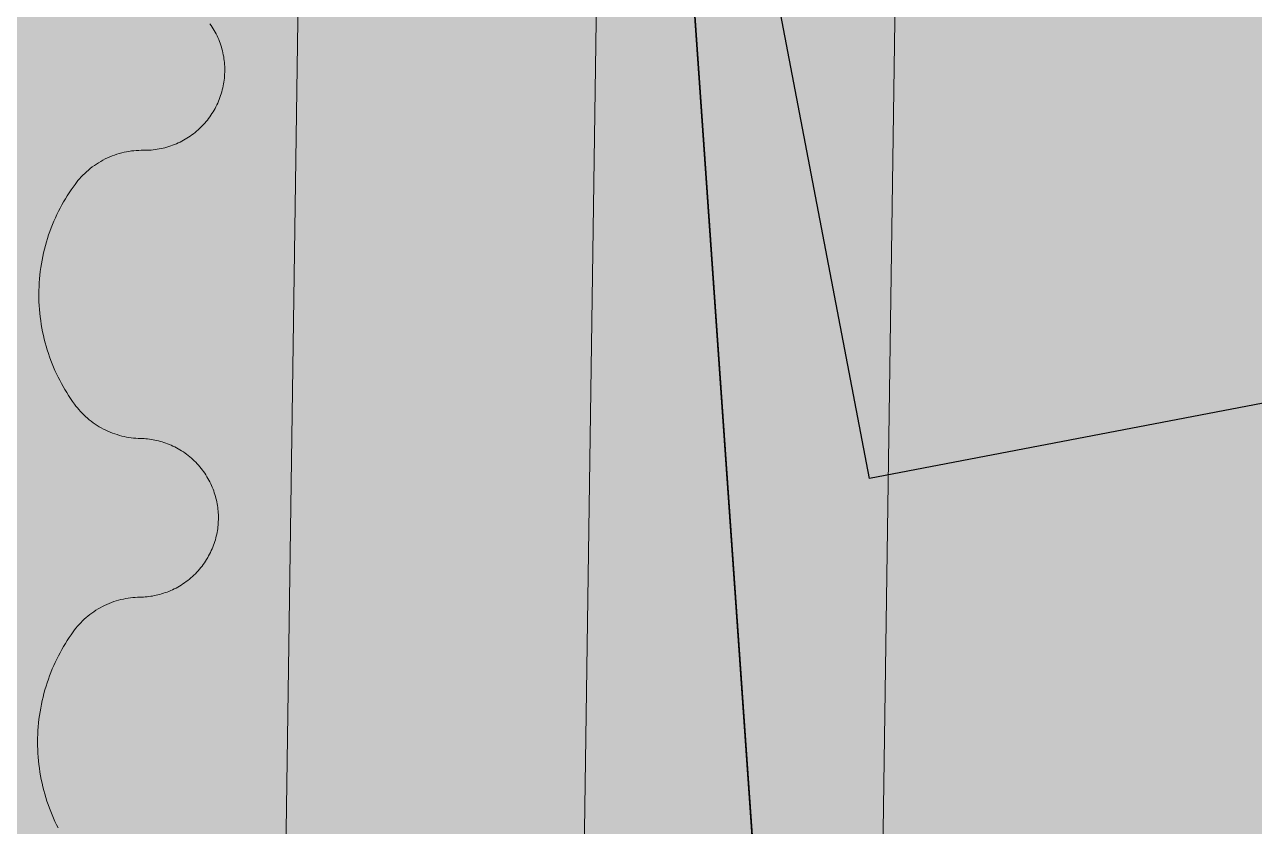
# Model space of a CAD drawing. Header units: millimetres. Extents: x 833941507 to 1669051331, y 817666127 to 1636299673.
# Drawn here: x 834547841.7 to 834548047.6, y 817982766.6 to 817982900.8 of the extents above; entities that cross this region are included whole.
import ezdxf

# ---------------------------------------------------------------- set-up
doc = ezdxf.new("R2010")
doc.units = ezdxf.units.MM
doc.header["$LTSCALE"] = 3
for name, color, linetype, lineweight in [('Hatch (LTC&CB)', 252, 'Continuous', 35), ('UAJ-22INWA', 6, 'Continuous', 35), ('UAJ-23FLOR-h', 251, 'Continuous', 9), ('UAJ-42INFI', 1, 'Continuous', 18), ('UAJ-42INFI-h', 251, 'Continuous', 9)]:
    doc.layers.add(name, color=color, linetype=linetype, lineweight=lineweight)
doc.layers.add('UAJ-00XREF', color=7, linetype='Continuous')
doc.layers.add('UAJ-22INWA-$', color=32, linetype='Continuous', plot=False)

# ---------------------------------------------------------------- blocks, each defined once
blk = doc.blocks.new('GBP-LTC-LB01')
at = {"layer": 'UAJ-23FLOR-h'}
h = blk.add_hatch(dxfattribs=at)
h.set_pattern_fill('EARTH,_O', color=256, scale=180, angle=45)
h.set_pattern_definition([(48.9989, (834576001.8, 818046085.3), (-112.727, 1612.5107), [1143, -1143]), (48.9989, (834575678.3, 818046366.6), (-112.727, 1612.5107), [1143, -1143]), (48.9989, (834575354.8, 818046647.8), (-112.727, 1612.5107), [1143, -1143]), (138.9989, (834575340.7, 818046849.3), (-1612.5107, -112.727), [1143, -1143]), (138.9989, (834575621.9, 818047172.8), (-1612.5107, -112.727), [1143, -1143]), (138.9989, (834575903.1, 818047496.3), (-1612.5107, -112.727), [1143, -1143])])
h.paths.add_polyline_path([(834572173.05, 818200349.17), (834310583.74, 818182062.08), (834331502.24, 817882831.69), (834364939.69, 817885169.23), (834473095.7, 818011283.6), (834480533.7, 818020120.4), (834485095.05, 818025709.55), (834491375.7, 818033619), (834497063.4, 818041013), (834493145.8, 818043678.7), (834512788.5, 818074029.25), (834518712.45, 818083675.25), (834526231.3, 818096325.1), (834534646.05, 818111073.05), (834545956, 818131981.3), (834557204.6, 818154198.8), (834564040, 818168496.8), (834570941.16, 818183576.43), (834578367.8, 818200696.3)])
h.paths.add_polyline_path([(834382131.31, 817956469.98), (834418268.73, 817958996.07), (834422062.41, 817963855.9), (834428403.04, 817964299.38), (834467239.2, 818010695.58), (834466445.21, 818021738.79), (834476097.72, 818035709.03), (834485267.1, 818048983.2), (834487014.89, 818051460.43), (834497268.33, 818067303.42), (834492893.38, 818129890.09), (834448056.59, 818126755.66), (834416896.58, 818105052.11), (834382061.37, 818080788.99), (834386167.45, 818022059.16), (834377588.38, 818021459.47)], flags=16)
edge = h.paths.add_edge_path(flags=16)
edge.add_line((834540292.29, 818142076.07), (834533466.32, 818141614.13))
edge.add_line((834533466.32, 818141614.13), (834523258.01, 818143862.71))
edge.add_line((834523258.01, 818143862.71), (834525896.87, 818155838.93))
edge.add_arc((834558382.43, 818267025.45), 115835.02, 237.2183981, 253.7131266, ccw=False)
edge.add_line((834495664.92, 818169638.25), (834498267.59, 818132356.98))
edge.add_line((834498267.59, 818132356.98), (834496346.42, 818130135.01))
edge.add_line((834496346.42, 818130135.01), (834492879.88, 818129892.67))
edge.add_line((834492879.88, 818129892.67), (834494229.58, 818110587.62))
edge.add_line((834494229.58, 818110587.62), (834496326.13, 818110708.38))
edge.add_line((834496326.13, 818110708.38), (834498420.21, 818080753.55))
edge.add_line((834498420.21, 818080753.55), (834498046.12, 818080727.4))
edge.add_line((834498046.12, 818080727.4), (834498254.52, 818077746.38))
edge.add_line((834498254.52, 818077746.38), (834503061.09, 818078082.4))
edge.add_line((834503061.09, 818078082.4), (834504979.52, 818081212.1))
edge.add_line((834504979.52, 818081212.1), (834509429.02, 818088470.93))
edge.add_line((834509429.02, 818088470.93), (834515217.16, 818097913.59))
edge.add_line((834515217.16, 818097913.59), (834526067.43, 818116415.54))
edge.add_line((834526067.43, 818116415.54), (834532489.2, 818127888.68))
edge.add_line((834532489.2, 818127888.68), (834534830.9, 818132146.3))
edge.add_line((834534830.9, 818132146.3), (834540292.29, 818142076.07))
h = blk.add_hatch(dxfattribs=at)
h.set_pattern_fill('EARTH,_O', color=256, scale=180, angle=45)
h.set_pattern_definition([(45.0000001, (-1082349.7, 54794.9), (-3e-06, 1616.4461018), [1143, -1143]), (45.0000001, (-1082652.8, 55098), (-3e-06, 1616.4461018), [1143, -1143]), (45.0000001, (-1082955.9, 55401.1), (-3e-06, 1616.4461018), [1143, -1143]), (135.0000001, (-1082955.9, 55603.1), (-1616.4461018, -3e-06), [1143, -1143]), (135.0000001, (-1082652.8, 55906.2), (-1616.4461018, -3e-06), [1143, -1143]), (135.0000001, (-1082349.7, 56209.3), (-1616.4461018, -3e-06), [1143, -1143])])
h.paths.add_polyline_path([(834669469.25, 818015499.17), (834651080.82, 818014213.79), (834651091.33, 818014066.03), (834669479.76, 818015351.52)], flags=16)
edge = h.paths.add_edge_path()
edge.add_arc((834611763.61, 818123015.07), 22001.28, 94.000719, 118.688683)
edge.add_line((834601201.89, 818142315.5), (834593918.34, 818141228.38))
edge.add_arc((834611768.4, 818123014.03), 25502.69, 93.997159, 134.421275, ccw=False)
edge.add_line((834609990.68, 818148454.69), (834618164.36, 818149025.84))
edge.add_line((834618164.36, 818149025.84), (834618408.29, 818145534.91))
edge.add_line((834618408.29, 818145534.91), (834616365.41, 818145392.16))
edge.add_line((834616365.41, 818145392.16), (834616609.39, 818141900.69))
edge.add_line((834616609.39, 818141900.69), (834611621.55, 818141552.15))
edge.add_line((834611621.55, 818141552.15), (834611377.61, 818145043.07))
edge.add_line((834611377.61, 818145043.07), (834610228.61, 818144962.74))
h.paths.add_polyline_path([(834673232.94, 818197365.88), (834607546.49, 818192773.89), (834599172.5, 818174435.3), (834588349.1, 818152374.5), (834578621.55, 818133890.65), (834568418.3, 818115665.3), (834556456.7, 818095618.3), (834546606.4, 818080041.6), (834532219.3, 818058623.75), (834523692.15, 818046595.75), (834515683.5, 818035708.5), (834508244.2, 818025929.9), (834500656.3, 818016266.1), (834489786.8, 818002934.1), (834483448.3, 817995421.3), (834478637.6, 817989841.7), (834458453.75, 817967379.3), (834441506.5, 817949096.36), (834383075.75, 817886437.08), (834482026.69, 817893354.51), (834551919.04, 817920008.6), (834634905.13, 817930637.13), (834634023, 817939309.35), (834633770.07, 817941795.89), (834633577.69, 817943687.02), (834508697.04, 817930983.61), (834507053.46, 817930191.44), (834506409.46, 817939426.96), (834507656.94, 817945566.73), (834503417.08, 818006767.03), (834503064.37, 818011762.67), (834514052.91, 818025791.94), (834520784.65, 818034889.35), (834526318.86, 818042436.94), (834532381.69, 818050705.63), (834536345.72, 818056472.68), (834542258.41, 818065225.62), (834550405.86, 818077286.91), (834561579, 818095001.96), (834574522.66, 818117080.03), (834587768.88, 818140310.21), (834609774.13, 818143594.98), (834610001.97, 818140335.89), (834634252.54, 818142031.47), (834636806.9, 818105492.47), (834642791.48, 818105913.75), (834646278.56, 818056032.58), (834640293.17, 818055614.16), (834643382.34, 818011424.91), (834641138.41, 818011267.96), (834645775.78, 817944927.87), (834639048.36, 817944243.52), (834640362.12, 817931328.11), (834651070.39, 817932706.91), (834650587.67, 817936476.13), (834685105.74, 817940896.86), (834685588.46, 817937127.64), (834691373.79, 817937868.57)])
blk = doc.blocks.new('*U1041')
at = {"layer": 'UAJ-22INWA'}
blk.add_line((200, 393.05), (200, -251.21), dxfattribs=at)
at = {"layer": 'UAJ-22INWA-$'}
blk.add_lwpolyline([(0, -251.21), (0, 393.05), (200, 393.05), (200, -251.21)], close=True, dxfattribs=at)
blk = doc.blocks.new('*U1043')
at = {"layer": 'UAJ-22INWA-$'}
blk.add_lwpolyline([(0, -399.69), (0, 393.05), (200, 393.05), (200, -399.69)], close=True, dxfattribs=at)
blk = doc.blocks.new('GBP-STR-B01-L2')
at = {"layer": 'UAJ-22INWA'}
for name, p, rotation in [('*U1043', (834548369.2, 817982898.66), 100.8332459920128), ('*U1041', (834548162.6, 817982784.57), 183.9989084570433)]:
    blk.add_blockref(name, p, dxfattribs=dict(at, rotation=rotation))
blk = doc.blocks.new('inf_010')
at = {"layer": 'UAJ-42INFI'}
for p, q in [((889560123.09, 757792164.99, 0), (889560123.26, 757792164.7, 0)), ((889560123.26, 757792164.7, 0), (889560123.42, 757792164.41, 0)), ((889560123.42, 757792164.41, 0), (889560123.58, 757792164.12, 0)), ((889560123.58, 757792164.12, 0), (889560123.73, 757792163.82, 0)), ((889560123.73, 757792163.82, 0), (889560123.87, 757792163.51, 0)), ((889560123.87, 757792163.51, 0), (889560124, 757792163.21, 0)), ((889560124, 757792163.21, 0), (889560124.13, 757792162.9, 0)), ((889560124.13, 757792162.9, 0), (889560124.25, 757792162.58, 0)), ((889560124.25, 757792162.58, 0), (889560124.36, 757792162.26, 0)), ((889560124.36, 757792162.26, 0), (889560124.46, 757792161.94, 0)), ((889560124.46, 757792161.94, 0), (889560124.55, 757792161.62, 0)), ((889560124.55, 757792161.62, 0), (889560124.64, 757792161.3, 0)), ((889560124.64, 757792161.3, 0), (889560124.72, 757792160.97, 0)), ((889560124.72, 757792160.97, 0), (889560124.79, 757792160.64, 0)), ((889560124.79, 757792160.64, 0), (889560124.85, 757792160.31, 0)), ((889560124.85, 757792160.31, 0), (889560124.9, 757792159.99, 0)), ((889560124.9, 757792159.99, 0), (889560124.95, 757792159.66, 0)), ((889560124.95, 757792159.66, 0), (889560124.99, 757792159.32, 0)), ((889560124.99, 757792159.32, 0), (889560125.01, 757792158.99, 0)), ((889560125.01, 757792158.99, 0), (889560125.04, 757792158.66, 0)), ((889560125.04, 757792157.36, 0), (889560125.02, 757792157.03, 0)), ((889560125.04, 757792158.66, 0), (889560125.05, 757792158.34, 0)), ((889560125.05, 757792157.68, 0), (889560125.04, 757792157.36, 0)), ((889560125.05, 757792158.34, 0), (889560125.05, 757792158.01, 0)), ((889560125.05, 757792158.01, 0), (889560125.05, 757792157.68, 0)), ((889560124.73, 757792155.09, 0), (889560124.66, 757792154.77, 0)), ((889560124.8, 757792155.42, 0), (889560124.73, 757792155.09, 0)), ((889560124.86, 757792155.74, 0), (889560124.8, 757792155.42, 0)), ((889560124.91, 757792156.06, 0), (889560124.86, 757792155.74, 0)), ((889560124.95, 757792156.39, 0), (889560124.91, 757792156.06, 0)), ((889560124.99, 757792156.71, 0), (889560124.95, 757792156.39, 0)), ((889560125.02, 757792157.03, 0), (889560124.99, 757792156.71, 0)), ((889560124.15, 757792153.18, 0), (889560124.03, 757792152.87, 0)), ((889560124.27, 757792153.49, 0), (889560124.15, 757792153.18, 0)), ((889560124.38, 757792153.81, 0), (889560124.27, 757792153.49, 0)), ((889560124.48, 757792154.13, 0), (889560124.38, 757792153.81, 0)), ((889560124.57, 757792154.45, 0), (889560124.48, 757792154.13, 0)), ((889560124.66, 757792154.77, 0), (889560124.57, 757792154.45, 0)), ((889560123.12, 757792151.07, 0), (889560122.94, 757792150.79, 0)), ((889560123.29, 757792151.36, 0), (889560123.12, 757792151.07, 0)), ((889560123.45, 757792151.65, 0), (889560123.29, 757792151.36, 0)), ((889560123.61, 757792151.95, 0), (889560123.45, 757792151.65, 0)), ((889560123.76, 757792152.25, 0), (889560123.61, 757792151.95, 0)), ((889560123.9, 757792152.56, 0), (889560123.76, 757792152.25, 0)), ((889560124.03, 757792152.87, 0), (889560123.9, 757792152.56, 0)), ((889560121.53, 757792148.94, 0), (889560121.3, 757792148.7, 0)), ((889560121.75, 757792149.19, 0), (889560121.53, 757792148.94, 0)), ((889560121.96, 757792149.44, 0), (889560121.75, 757792149.19, 0)), ((889560122.17, 757792149.7, 0), (889560121.96, 757792149.44, 0)), ((889560122.37, 757792149.96, 0), (889560122.17, 757792149.7, 0)), ((889560122.57, 757792150.23, 0), (889560122.37, 757792149.96, 0)), ((889560122.76, 757792150.51, 0), (889560122.57, 757792150.23, 0)), ((889560122.94, 757792150.79, 0), (889560122.76, 757792150.51, 0)), ((889560119.05, 757792146.82, 0), (889560118.77, 757792146.64, 0)), ((889560119.32, 757792147.01, 0), (889560119.05, 757792146.82, 0)), ((889560119.59, 757792147.2, 0), (889560119.32, 757792147.01, 0)), ((889560119.85, 757792147.4, 0), (889560119.59, 757792147.2, 0)), ((889560120.1, 757792147.6, 0), (889560119.85, 757792147.4, 0)), ((889560120.35, 757792147.81, 0), (889560120.1, 757792147.6, 0)), ((889560120.6, 757792148.02, 0), (889560120.35, 757792147.81, 0)), ((889560120.84, 757792148.24, 0), (889560120.6, 757792148.02, 0)), ((889560121.07, 757792148.47, 0), (889560120.84, 757792148.24, 0)), ((889560121.3, 757792148.7, 0), (889560121.07, 757792148.47, 0)), ((889560113.79, 757792144.76, 0), (889560113.46, 757792144.71, 0)), ((889560114.12, 757792144.82, 0), (889560113.79, 757792144.76, 0)), ((889560114.45, 757792144.89, 0), (889560114.12, 757792144.82, 0)), ((889560114.78, 757792144.96, 0), (889560114.45, 757792144.89, 0)), ((889560115.1, 757792145.04, 0), (889560114.78, 757792144.96, 0)), ((889560115.43, 757792145.13, 0), (889560115.1, 757792145.04, 0)), ((889560115.75, 757792145.23, 0), (889560115.43, 757792145.13, 0)), ((889560116.07, 757792145.34, 0), (889560115.75, 757792145.23, 0)), ((889560116.38, 757792145.46, 0), (889560116.07, 757792145.34, 0)), ((889560116.7, 757792145.58, 0), (889560116.38, 757792145.46, 0)), ((889560117.01, 757792145.71, 0), (889560116.7, 757792145.58, 0)), ((889560117.31, 757792145.85, 0), (889560117.01, 757792145.71, 0)), ((889560117.61, 757792145.99, 0), (889560117.31, 757792145.85, 0)), ((889560117.91, 757792146.14, 0), (889560117.61, 757792145.99, 0)), ((889560118.2, 757792146.3, 0), (889560117.91, 757792146.14, 0)), ((889560118.49, 757792146.47, 0), (889560118.2, 757792146.3, 0)), ((889560118.77, 757792146.64, 0), (889560118.49, 757792146.47, 0)), ((889560102.12, 757792142.68, 0), (889560101.76, 757792142.45, 0)), ((889560102.48, 757792142.89, 0), (889560102.12, 757792142.68, 0)), ((889560102.85, 757792143.09, 0), (889560102.48, 757792142.89, 0)), ((889560103.23, 757792143.28, 0), (889560102.85, 757792143.09, 0)), ((889560103.61, 757792143.46, 0), (889560103.23, 757792143.28, 0)), ((889560104, 757792143.63, 0), (889560103.61, 757792143.46, 0)), ((889560104.4, 757792143.78, 0), (889560104, 757792143.63, 0)), ((889560104.79, 757792143.93, 0), (889560104.4, 757792143.78, 0)), ((889560105.2, 757792144.06, 0), (889560104.79, 757792143.93, 0)), ((889560105.6, 757792144.18, 0), (889560105.2, 757792144.06, 0)), ((889560106.01, 757792144.28, 0), (889560105.6, 757792144.18, 0)), ((889560106.42, 757792144.38, 0), (889560106.01, 757792144.28, 0)), ((889560106.83, 757792144.46, 0), (889560106.42, 757792144.38, 0)), ((889560107.24, 757792144.53, 0), (889560106.83, 757792144.46, 0)), ((889560107.66, 757792144.58, 0), (889560107.24, 757792144.53, 0)), ((889560108.07, 757792144.63, 0), (889560107.66, 757792144.58, 0)), ((889560108.48, 757792144.66, 0), (889560108.07, 757792144.63, 0)), ((889560108.89, 757792144.68, 0), (889560108.48, 757792144.66, 0)), ((889560109.3, 757792144.68, 0), (889560108.89, 757792144.68, 0)), ((889560109.71, 757792144.68, 0), (889560109.3, 757792144.68, 0)), ((889560110.11, 757792144.66, 0), (889560109.71, 757792144.68, 0)), ((889560110.51, 757792144.63, 0), (889560110.11, 757792144.66, 0)), ((889560110.83, 757792144.61, 0), (889560110.51, 757792144.63, 0)), ((889560111.16, 757792144.6, 0), (889560110.83, 757792144.61, 0)), ((889560111.49, 757792144.59, 0), (889560111.16, 757792144.6, 0)), ((889560111.81, 757792144.59, 0), (889560111.49, 757792144.59, 0)), ((889560112.14, 757792144.6, 0), (889560111.81, 757792144.59, 0)), ((889560112.47, 757792144.61, 0), (889560112.14, 757792144.6, 0)), ((889560112.8, 757792144.64, 0), (889560112.47, 757792144.61, 0)), ((889560113.13, 757792144.67, 0), (889560112.8, 757792144.64, 0)), ((889560113.46, 757792144.71, 0), (889560113.13, 757792144.67, 0)), ((889560099.5, 757792140.64, 0), (889560099.21, 757792140.35, 0)), ((889560099.79, 757792140.93, 0), (889560099.5, 757792140.64, 0)), ((889560100.1, 757792141.2, 0), (889560099.79, 757792140.93, 0)), ((889560100.41, 757792141.47, 0), (889560100.1, 757792141.2, 0)), ((889560100.74, 757792141.73, 0), (889560100.41, 757792141.47, 0)), ((889560101.07, 757792141.98, 0), (889560100.74, 757792141.73, 0)), ((889560101.41, 757792142.22, 0), (889560101.07, 757792141.98, 0)), ((889560101.76, 757792142.45, 0), (889560101.41, 757792142.22, 0)), ((889560097.94, 757792138.86, 0), (889560097.58, 757792138.4, 0)), ((889560098.3, 757792139.31, 0), (889560097.94, 757792138.86, 0)), ((889560098.67, 757792139.75, 0), (889560098.3, 757792139.31, 0)), ((889560098.94, 757792140.06, 0), (889560098.67, 757792139.75, 0)), ((889560099.21, 757792140.35, 0), (889560098.94, 757792140.06, 0)), ((889560096.55, 757792136.96, 0), (889560096.23, 757792136.46, 0)), ((889560096.89, 757792137.45, 0), (889560096.55, 757792136.96, 0)), ((889560097.23, 757792137.93, 0), (889560096.89, 757792137.45, 0)), ((889560097.58, 757792138.4, 0), (889560097.23, 757792137.93, 0)), ((889560095.29, 757792134.92, 0), (889560095, 757792134.38, 0)), ((889560095.6, 757792135.44, 0), (889560095.29, 757792134.92, 0)), ((889560095.91, 757792135.95, 0), (889560095.6, 757792135.44, 0)), ((889560096.23, 757792136.46, 0), (889560095.91, 757792135.95, 0)), ((889560094.17, 757792132.74, 0), (889560093.92, 757792132.18, 0)), ((889560094.44, 757792133.3, 0), (889560094.17, 757792132.74, 0)), ((889560094.71, 757792133.85, 0), (889560094.44, 757792133.3, 0)), ((889560095, 757792134.38, 0), (889560094.71, 757792133.85, 0)), ((889560093.22, 757792130.46, 0), (889560093, 757792129.87, 0)), ((889560093.44, 757792131.04, 0), (889560093.22, 757792130.46, 0)), ((889560093.67, 757792131.61, 0), (889560093.44, 757792131.04, 0)), ((889560093.92, 757792132.18, 0), (889560093.67, 757792131.61, 0)), ((889560092.61, 757792128.68, 0), (889560092.44, 757792128.07, 0)), ((889560092.8, 757792129.28, 0), (889560092.61, 757792128.68, 0)), ((889560093, 757792129.87, 0), (889560092.8, 757792129.28, 0)), ((889560091.98, 757792126.24, 0), (889560091.85, 757792125.62, 0)), ((889560092.12, 757792126.85, 0), (889560091.98, 757792126.24, 0)), ((889560092.27, 757792127.47, 0), (889560092.12, 757792126.85, 0)), ((889560092.44, 757792128.07, 0), (889560092.27, 757792127.47, 0)), ((889560091.63, 757792124.37, 0), (889560091.54, 757792123.74, 0)), ((889560091.73, 757792124.99, 0), (889560091.63, 757792124.37, 0)), ((889560091.85, 757792125.62, 0), (889560091.73, 757792124.99, 0)), ((889560091.39, 757792122.47, 0), (889560091.34, 757792121.84, 0)), ((889560091.46, 757792123.11, 0), (889560091.39, 757792122.47, 0)), ((889560091.54, 757792123.74, 0), (889560091.46, 757792123.11, 0)), ((889560091.27, 757792120.57, 0), (889560091.26, 757792119.93, 0)), ((889560091.3, 757792121.2, 0), (889560091.27, 757792120.57, 0)), ((889560091.34, 757792121.84, 0), (889560091.3, 757792121.2, 0)), ((889560091.26, 757792119.93, 0), (889560091.26, 757792119.29, 0)), ((889560091.26, 757792119.29, 0), (889560091.27, 757792118.66, 0)), ((889560091.27, 757792118.66, 0), (889560091.3, 757792118.03, 0)), ((889560091.3, 757792118.03, 0), (889560091.34, 757792117.39, 0)), ((889560091.34, 757792117.39, 0), (889560091.39, 757792116.76, 0)), ((889560091.39, 757792116.76, 0), (889560091.45, 757792116.13, 0)), ((889560091.45, 757792116.13, 0), (889560091.53, 757792115.51, 0)), ((889560091.53, 757792115.51, 0), (889560091.62, 757792114.88, 0)), ((889560091.62, 757792114.88, 0), (889560091.72, 757792114.27, 0)), ((889560091.72, 757792114.27, 0), (889560091.83, 757792113.65, 0)), ((889560091.83, 757792113.65, 0), (889560091.96, 757792113.04, 0)), ((889560091.96, 757792113.04, 0), (889560092.09, 757792112.43, 0)), ((889560092.09, 757792112.43, 0), (889560092.24, 757792111.83, 0)), ((889560092.24, 757792111.83, 0), (889560092.4, 757792111.23, 0)), ((889560092.4, 757792111.23, 0), (889560092.57, 757792110.64, 0)), ((889560092.57, 757792110.64, 0), (889560092.76, 757792110.05, 0)), ((889560092.76, 757792110.05, 0), (889560092.95, 757792109.47, 0)), ((889560092.95, 757792109.47, 0), (889560093.15, 757792108.89, 0)), ((889560093.15, 757792108.89, 0), (889560093.37, 757792108.33, 0)), ((889560093.37, 757792108.33, 0), (889560093.59, 757792107.76, 0)), ((889560093.59, 757792107.76, 0), (889560093.83, 757792107.21, 0)), ((889560093.83, 757792107.21, 0), (889560094.07, 757792106.66, 0)), ((889560094.07, 757792106.66, 0), (889560094.32, 757792106.12, 0)), ((889560094.32, 757792106.12, 0), (889560094.58, 757792105.59, 0)), ((889560094.58, 757792105.59, 0), (889560094.85, 757792105.07, 0)), ((889560094.85, 757792105.07, 0), (889560095.13, 757792104.55, 0)), ((889560095.13, 757792104.55, 0), (889560095.42, 757792104.04, 0)), ((889560095.42, 757792104.04, 0), (889560095.71, 757792103.54, 0)), ((889560095.71, 757792103.54, 0), (889560096.02, 757792103.05, 0)), ((889560096.02, 757792103.05, 0), (889560096.23, 757792102.72, 0)), ((889560096.23, 757792102.72, 0), (889560096.45, 757792102.4, 0)), ((889560096.45, 757792102.4, 0), (889560096.68, 757792102.08, 0)), ((889560096.68, 757792102.08, 0), (889560096.93, 757792101.77, 0)), ((889560096.93, 757792101.77, 0), (889560097.18, 757792101.46, 0)), ((889560097.18, 757792101.46, 0), (889560097.44, 757792101.15, 0)), ((889560097.44, 757792101.15, 0), (889560097.72, 757792100.86, 0)), ((889560097.72, 757792100.86, 0), (889560098, 757792100.57, 0)), ((889560098, 757792100.57, 0), (889560098.29, 757792100.28, 0)), ((889560098.29, 757792100.28, 0), (889560098.59, 757792100.01, 0)), ((889560098.59, 757792100.01, 0), (889560098.9, 757792099.74, 0)), ((889560098.9, 757792099.74, 0), (889560099.22, 757792099.49, 0)), ((889560099.22, 757792099.49, 0), (889560099.55, 757792099.24, 0)), ((889560099.55, 757792099.24, 0), (889560099.88, 757792099, 0)), ((889560099.88, 757792099, 0), (889560100.22, 757792098.77, 0)), ((889560100.22, 757792098.77, 0), (889560100.57, 757792098.55, 0)), ((889560100.57, 757792098.55, 0), (889560100.92, 757792098.34, 0)), ((889560100.92, 757792098.34, 0), (889560101.28, 757792098.14, 0)), ((889560101.28, 757792098.14, 0), (889560101.65, 757792097.95, 0)), ((889560101.65, 757792097.95, 0), (889560102.02, 757792097.78, 0)), ((889560102.02, 757792097.78, 0), (889560102.39, 757792097.61, 0)), ((889560102.39, 757792097.61, 0), (889560102.77, 757792097.46, 0)), ((889560102.77, 757792097.46, 0), (889560103.15, 757792097.31, 0)), ((889560103.15, 757792097.31, 0), (889560103.53, 757792097.18, 0)), ((889560103.53, 757792097.18, 0), (889560103.92, 757792097.06, 0)), ((889560103.92, 757792097.06, 0), (889560104.31, 757792096.95, 0)), ((889560104.31, 757792096.95, 0), (889560104.7, 757792096.86, 0)), ((889560104.7, 757792096.86, 0), (889560105.09, 757792096.77, 0)), ((889560105.09, 757792096.77, 0), (889560105.48, 757792096.7, 0)), ((889560105.48, 757792096.7, 0), (889560105.87, 757792096.64, 0)), ((889560105.87, 757792096.64, 0), (889560106.26, 757792096.58, 0)), ((889560106.26, 757792096.58, 0), (889560106.65, 757792096.54, 0)), ((889560106.65, 757792096.54, 0), (889560106.94, 757792096.52, 0)), ((889560106.94, 757792096.52, 0), (889560107.23, 757792096.48, 0)), ((889560107.23, 757792096.48, 0), (889560107.53, 757792096.44, 0)), ((889560107.53, 757792096.44, 0), (889560107.82, 757792096.39, 0)), ((889560107.82, 757792096.39, 0), (889560108.12, 757792096.33, 0)), ((889560108.12, 757792096.33, 0), (889560108.42, 757792096.27, 0)), ((889560108.42, 757792096.27, 0), (889560108.72, 757792096.2, 0)), ((889560108.72, 757792096.2, 0), (889560109.02, 757792096.12, 0)), ((889560109.02, 757792096.12, 0), (889560109.32, 757792096.03, 0)), ((889560109.32, 757792096.03, 0), (889560109.62, 757792095.94, 0)), ((889560109.62, 757792095.94, 0), (889560109.92, 757792095.83, 0)), ((889560109.92, 757792095.83, 0), (889560110.21, 757792095.72, 0)), ((889560110.21, 757792095.72, 0), (889560110.51, 757792095.61, 0)), ((889560110.51, 757792095.61, 0), (889560110.81, 757792095.48, 0)), ((889560110.81, 757792095.48, 0), (889560111.1, 757792095.35, 0)), ((889560111.1, 757792095.35, 0), (889560111.4, 757792095.21, 0)), ((889560111.4, 757792095.21, 0), (889560111.69, 757792095.06, 0)), ((889560111.69, 757792095.06, 0), (889560111.98, 757792094.9, 0)), ((889560111.98, 757792094.9, 0), (889560112.26, 757792094.73, 0)), ((889560112.26, 757792094.73, 0), (889560112.55, 757792094.56, 0)), ((889560112.55, 757792094.56, 0), (889560112.83, 757792094.38, 0)), ((889560112.83, 757792094.38, 0), (889560113.1, 757792094.19, 0)), ((889560113.1, 757792094.19, 0), (889560113.37, 757792094, 0)), ((889560113.37, 757792094, 0), (889560113.64, 757792093.79, 0)), ((889560113.64, 757792093.79, 0), (889560113.91, 757792093.58, 0)), ((889560113.91, 757792093.58, 0), (889560114.16, 757792093.37, 0)), ((889560114.16, 757792093.37, 0), (889560114.42, 757792093.14, 0)), ((889560114.42, 757792093.14, 0), (889560114.67, 757792092.91, 0)), ((889560114.67, 757792092.91, 0), (889560114.91, 757792092.67, 0)), ((889560114.91, 757792092.67, 0), (889560115.14, 757792092.43, 0)), ((889560115.14, 757792092.43, 0), (889560115.37, 757792092.18, 0)), ((889560115.37, 757792092.18, 0), (889560115.6, 757792091.92, 0)), ((889560115.6, 757792091.92, 0), (889560115.81, 757792091.66, 0)), ((889560115.81, 757792091.66, 0), (889560116.02, 757792091.39, 0)), ((889560116.02, 757792091.39, 0), (889560116.23, 757792091.12, 0)), ((889560116.23, 757792091.12, 0), (889560116.42, 757792090.84, 0)), ((889560116.42, 757792090.84, 0), (889560116.61, 757792090.56, 0)), ((889560116.61, 757792090.56, 0), (889560116.79, 757792090.27, 0)), ((889560116.79, 757792090.27, 0), (889560116.97, 757792089.98, 0)), ((889560116.97, 757792089.98, 0), (889560117.13, 757792089.69, 0)), ((889560117.13, 757792089.69, 0), (889560117.29, 757792089.39, 0)), ((889560117.29, 757792089.39, 0), (889560117.44, 757792089.09, 0)), ((889560117.44, 757792089.09, 0), (889560117.58, 757792088.79, 0)), ((889560117.58, 757792088.79, 0), (889560117.72, 757792088.49, 0)), ((889560117.72, 757792088.49, 0), (889560117.84, 757792088.18, 0)), ((889560117.84, 757792088.18, 0), (889560117.96, 757792087.87, 0)), ((889560117.96, 757792087.87, 0), (889560118.07, 757792087.56, 0)), ((889560118.07, 757792087.56, 0), (889560118.17, 757792087.25, 0)), ((889560118.17, 757792087.25, 0), (889560118.26, 757792086.94, 0)), ((889560118.26, 757792086.94, 0), (889560118.34, 757792086.62, 0)), ((889560118.34, 757792086.62, 0), (889560118.42, 757792086.31, 0)), ((889560118.42, 757792086.31, 0), (889560118.49, 757792086, 0)), ((889560118.49, 757792086, 0), (889560118.55, 757792085.69, 0)), ((889560118.55, 757792085.69, 0), (889560118.6, 757792085.37, 0)), ((889560118.6, 757792085.37, 0), (889560118.65, 757792085.06, 0)), ((889560118.65, 757792085.06, 0), (889560118.68, 757792084.75, 0)), ((889560118.68, 757792084.75, 0), (889560118.71, 757792084.45, 0)), ((889560118.71, 757792084.45, 0), (889560118.74, 757792084.14, 0)), ((889560118.74, 757792084.14, 0), (889560118.75, 757792083.83, 0)), ((889560118.75, 757792083.83, 0), (889560118.76, 757792083.53, 0)), ((889560118.76, 757792083.53, 0), (889560118.76, 757792083.23, 0)), ((889560118.76, 757792083.23, 0), (889560118.76, 757792082.93, 0)), ((889560118.59, 757792081.17, 0), (889560118.54, 757792080.87, 0)), ((889560118.63, 757792081.47, 0), (889560118.59, 757792081.17, 0)), ((889560118.67, 757792081.76, 0), (889560118.63, 757792081.47, 0)), ((889560118.7, 757792082.06, 0), (889560118.67, 757792081.76, 0)), ((889560118.73, 757792082.35, 0), (889560118.7, 757792082.06, 0)), ((889560118.75, 757792082.64, 0), (889560118.73, 757792082.35, 0)), ((889560118.76, 757792082.93, 0), (889560118.75, 757792082.64, 0)), ((889560118.07, 757792079.07, 0), (889560117.96, 757792078.77, 0)), ((889560118.16, 757792079.37, 0), (889560118.07, 757792079.07, 0)), ((889560118.25, 757792079.67, 0), (889560118.16, 757792079.37, 0)), ((889560118.33, 757792079.97, 0), (889560118.25, 757792079.67, 0)), ((889560118.41, 757792080.27, 0), (889560118.33, 757792079.97, 0)), ((889560118.48, 757792080.57, 0), (889560118.41, 757792080.27, 0)), ((889560118.54, 757792080.87, 0), (889560118.48, 757792080.57, 0)), ((889560117.16, 757792076.99, 0), (889560117, 757792076.71, 0)), ((889560117.31, 757792077.28, 0), (889560117.16, 757792076.99, 0)), ((889560117.46, 757792077.58, 0), (889560117.31, 757792077.28, 0)), ((889560117.6, 757792077.87, 0), (889560117.46, 757792077.58, 0)), ((889560117.73, 757792078.17, 0), (889560117.6, 757792077.87, 0)), ((889560117.85, 757792078.47, 0), (889560117.73, 757792078.17, 0)), ((889560117.96, 757792078.77, 0), (889560117.85, 757792078.47, 0)), ((889560115.66, 757792074.78, 0), (889560115.44, 757792074.53, 0)), ((889560115.87, 757792075.05, 0), (889560115.66, 757792074.78, 0)), ((889560116.08, 757792075.31, 0), (889560115.87, 757792075.05, 0)), ((889560116.28, 757792075.58, 0), (889560116.08, 757792075.31, 0)), ((889560116.47, 757792075.86, 0), (889560116.28, 757792075.58, 0)), ((889560116.65, 757792076.14, 0), (889560116.47, 757792075.86, 0)), ((889560116.83, 757792076.42, 0), (889560116.65, 757792076.14, 0)), ((889560117, 757792076.71, 0), (889560116.83, 757792076.42, 0)), ((889560113.44, 757792072.69, 0), (889560113.17, 757792072.49, 0)), ((889560113.71, 757792072.89, 0), (889560113.44, 757792072.69, 0)), ((889560113.98, 757792073.11, 0), (889560113.71, 757792072.89, 0)), ((889560114.24, 757792073.33, 0), (889560113.98, 757792073.11, 0)), ((889560114.49, 757792073.56, 0), (889560114.24, 757792073.33, 0)), ((889560114.74, 757792073.79, 0), (889560114.49, 757792073.56, 0)), ((889560114.98, 757792074.03, 0), (889560114.74, 757792073.79, 0)), ((889560115.21, 757792074.28, 0), (889560114.98, 757792074.03, 0)), ((889560115.44, 757792074.53, 0), (889560115.21, 757792074.28, 0)), ((889560109.29, 757792070.59, 0), (889560108.98, 757792070.51, 0)), ((889560109.6, 757792070.69, 0), (889560109.29, 757792070.59, 0)), ((889560109.91, 757792070.8, 0), (889560109.6, 757792070.69, 0)), ((889560110.22, 757792070.91, 0), (889560109.91, 757792070.8, 0)), ((889560110.53, 757792071.03, 0), (889560110.22, 757792070.91, 0)), ((889560110.83, 757792071.16, 0), (889560110.53, 757792071.03, 0)), ((889560111.14, 757792071.3, 0), (889560110.83, 757792071.16, 0)), ((889560111.44, 757792071.45, 0), (889560111.14, 757792071.3, 0)), ((889560111.73, 757792071.6, 0), (889560111.44, 757792071.45, 0)), ((889560112.03, 757792071.76, 0), (889560111.73, 757792071.6, 0)), ((889560112.32, 757792071.93, 0), (889560112.03, 757792071.76, 0)), ((889560112.61, 757792072.11, 0), (889560112.32, 757792071.93, 0)), ((889560112.89, 757792072.29, 0), (889560112.61, 757792072.11, 0)), ((889560113.17, 757792072.49, 0), (889560112.89, 757792072.29, 0)), ((889560097.56, 757792068.57, 0), (889560097.2, 757792068.38, 0)), ((889560097.94, 757792068.76, 0), (889560097.56, 757792068.57, 0)), ((889560098.32, 757792068.93, 0), (889560097.94, 757792068.76, 0)), ((889560098.7, 757792069.09, 0), (889560098.32, 757792068.93, 0)), ((889560099.09, 757792069.24, 0), (889560098.7, 757792069.09, 0)), ((889560099.49, 757792069.37, 0), (889560099.09, 757792069.24, 0)), ((889560099.88, 757792069.5, 0), (889560099.49, 757792069.37, 0)), ((889560100.28, 757792069.61, 0), (889560099.88, 757792069.5, 0)), ((889560100.68, 757792069.71, 0), (889560100.28, 757792069.61, 0)), ((889560101.09, 757792069.8, 0), (889560100.68, 757792069.71, 0)), ((889560101.49, 757792069.88, 0), (889560101.09, 757792069.8, 0)), ((889560101.9, 757792069.94, 0), (889560101.49, 757792069.88, 0)), ((889560102.3, 757792069.99, 0), (889560101.9, 757792069.94, 0)), ((889560102.71, 757792070.03, 0), (889560102.3, 757792069.99, 0)), ((889560103.11, 757792070.06, 0), (889560102.71, 757792070.03, 0)), ((889560103.51, 757792070.08, 0), (889560103.11, 757792070.06, 0)), ((889560103.91, 757792070.08, 0), (889560103.51, 757792070.08, 0)), ((889560104.31, 757792070.08, 0), (889560103.91, 757792070.08, 0)), ((889560104.71, 757792070.06, 0), (889560104.31, 757792070.08, 0)), ((889560105, 757792070.05, 0), (889560104.71, 757792070.06, 0)), ((889560105.3, 757792070.04, 0), (889560105, 757792070.05, 0)), ((889560105.59, 757792070.04, 0), (889560105.3, 757792070.04, 0)), ((889560105.89, 757792070.04, 0), (889560105.59, 757792070.04, 0)), ((889560106.2, 757792070.06, 0), (889560105.89, 757792070.04, 0)), ((889560106.5, 757792070.08, 0), (889560106.2, 757792070.06, 0)), ((889560106.81, 757792070.1, 0), (889560106.5, 757792070.08, 0)), ((889560107.11, 757792070.14, 0), (889560106.81, 757792070.1, 0)), ((889560107.42, 757792070.18, 0), (889560107.11, 757792070.14, 0)), ((889560107.73, 757792070.23, 0), (889560107.42, 757792070.18, 0)), ((889560108.04, 757792070.29, 0), (889560107.73, 757792070.23, 0)), ((889560108.36, 757792070.35, 0), (889560108.04, 757792070.29, 0)), ((889560108.67, 757792070.42, 0), (889560108.36, 757792070.35, 0)), ((889560108.98, 757792070.51, 0), (889560108.67, 757792070.42, 0)), ((889560094.51, 757792066.48, 0), (889560094.22, 757792066.2, 0)), ((889560094.82, 757792066.75, 0), (889560094.51, 757792066.48, 0)), ((889560095.13, 757792067.01, 0), (889560094.82, 757792066.75, 0)), ((889560095.46, 757792067.26, 0), (889560095.13, 757792067.01, 0)), ((889560095.79, 757792067.5, 0), (889560095.46, 757792067.26, 0)), ((889560096.13, 757792067.74, 0), (889560095.79, 757792067.5, 0)), ((889560096.48, 757792067.96, 0), (889560096.13, 757792067.74, 0)), ((889560096.83, 757792068.17, 0), (889560096.48, 757792067.96, 0)), ((889560097.2, 757792068.38, 0), (889560096.83, 757792068.17, 0)), ((889560092.76, 757792064.59, 0), (889560092.4, 757792064.13, 0)), ((889560093.13, 757792065.03, 0), (889560092.76, 757792064.59, 0)), ((889560093.38, 757792065.34, 0), (889560093.13, 757792065.03, 0)), ((889560093.65, 757792065.63, 0), (889560093.38, 757792065.34, 0)), ((889560093.93, 757792065.92, 0), (889560093.65, 757792065.63, 0)), ((889560094.22, 757792066.2, 0), (889560093.93, 757792065.92, 0)), ((889560091.37, 757792062.71, 0), (889560091.04, 757792062.22, 0)), ((889560091.71, 757792063.19, 0), (889560091.37, 757792062.71, 0)), ((889560092.05, 757792063.67, 0), (889560091.71, 757792063.19, 0)), ((889560092.4, 757792064.13, 0), (889560092.05, 757792063.67, 0)), ((889560090.09, 757792060.69, 0), (889560089.79, 757792060.16, 0)), ((889560090.4, 757792061.21, 0), (889560090.09, 757792060.69, 0)), ((889560090.71, 757792061.71, 0), (889560090.4, 757792061.21, 0)), ((889560091.04, 757792062.22, 0), (889560090.71, 757792061.71, 0)), ((889560088.95, 757792058.54, 0), (889560088.69, 757792057.98, 0)), ((889560089.22, 757792059.09, 0), (889560088.95, 757792058.54, 0)), ((889560089.5, 757792059.63, 0), (889560089.22, 757792059.09, 0)), ((889560089.79, 757792060.16, 0), (889560089.5, 757792059.63, 0)), ((889560087.97, 757792056.28, 0), (889560087.75, 757792055.69, 0)), ((889560088.2, 757792056.85, 0), (889560087.97, 757792056.28, 0)), ((889560088.44, 757792057.42, 0), (889560088.2, 757792056.85, 0)), ((889560088.69, 757792057.98, 0), (889560088.44, 757792057.42, 0)), ((889560087.34, 757792054.51, 0), (889560087.16, 757792053.92, 0)), ((889560087.54, 757792055.11, 0), (889560087.34, 757792054.51, 0)), ((889560087.75, 757792055.69, 0), (889560087.54, 757792055.11, 0)), ((889560086.67, 757792052.09, 0), (889560086.53, 757792051.48, 0)), ((889560086.82, 757792052.7, 0), (889560086.67, 757792052.09, 0)), ((889560086.98, 757792053.31, 0), (889560086.82, 757792052.7, 0)), ((889560087.16, 757792053.92, 0), (889560086.98, 757792053.31, 0)), ((889560086.29, 757792050.23, 0), (889560086.19, 757792049.61, 0)), ((889560086.4, 757792050.86, 0), (889560086.29, 757792050.23, 0)), ((889560086.53, 757792051.48, 0), (889560086.4, 757792050.86, 0)), ((889560086.02, 757792048.35, 0), (889560085.95, 757792047.72, 0)), ((889560086.1, 757792048.98, 0), (889560086.02, 757792048.35, 0)), ((889560086.19, 757792049.61, 0), (889560086.1, 757792048.98, 0)), ((889560085.86, 757792046.45, 0), (889560085.84, 757792045.82, 0)), ((889560085.9, 757792047.09, 0), (889560085.86, 757792046.45, 0)), ((889560085.95, 757792047.72, 0), (889560085.9, 757792047.09, 0)), ((889560085.84, 757792045.82, 0), (889560085.82, 757792045.18, 0)), ((889560085.82, 757792045.18, 0), (889560085.82, 757792044.55, 0)), ((889560085.82, 757792044.55, 0), (889560085.83, 757792043.91, 0)), ((889560085.83, 757792043.91, 0), (889560085.86, 757792043.28, 0)), ((889560085.86, 757792043.28, 0), (889560085.9, 757792042.65, 0)), ((889560085.9, 757792042.65, 0), (889560085.95, 757792042.02, 0)), ((889560085.95, 757792042.02, 0), (889560086.01, 757792041.39, 0)), ((889560086.01, 757792041.39, 0), (889560086.08, 757792040.77, 0)), ((889560086.08, 757792040.77, 0), (889560086.17, 757792040.15, 0)), ((889560086.17, 757792040.15, 0), (889560086.27, 757792039.53, 0)), ((889560086.27, 757792039.53, 0), (889560086.38, 757792038.91, 0)), ((889560086.38, 757792038.91, 0), (889560086.5, 757792038.3, 0)), ((889560086.5, 757792038.3, 0), (889560086.64, 757792037.69, 0)), ((889560086.64, 757792037.69, 0), (889560086.78, 757792037.09, 0)), ((889560086.78, 757792037.09, 0), (889560086.94, 757792036.49, 0)), ((889560086.94, 757792036.49, 0), (889560087.11, 757792035.9, 0)), ((889560087.11, 757792035.9, 0), (889560087.29, 757792035.31, 0)), ((889560087.29, 757792035.31, 0), (889560087.47, 757792034.73, 0)), ((889560087.47, 757792034.73, 0), (889560087.67, 757792034.16, 0)), ((889560087.67, 757792034.16, 0), (889560087.88, 757792033.59, 0)), ((889560087.88, 757792033.59, 0), (889560088.11, 757792033.02, 0)), ((889560088.11, 757792033.02, 0), (889560088.33, 757792032.47, 0))]:
    blk.add_line(p, q, dxfattribs=at)
blk = doc.blocks.new('3A35X-MADL-P-LT-B01-0')
at = {"layer": 'UAJ-42INFI'}
for p, q in [((834547881.94, 817982525.32), (834547889.79, 817983072.18)), ((834547931.93, 817982524.6), (834547939.78, 817983071.46))]:
    blk.add_line(p, q, dxfattribs=at)
at = {"layer": 'UAJ-42INFI-h'}
blk.add_line((834547981.93, 817982523.89), (834547989.78, 817983070.74), dxfattribs=at)
at = {"rotation": 3.998908525164564}
blk.add_blockref('inf_010', (-0.01, 0.01), dxfattribs=at)

msp = doc.modelspace()

# ---------------------------------------------------------------- hatches: boundary and pattern name
at = {"layer": 'Hatch (LTC&CB)'}
h = msp.add_hatch(dxfattribs=at)
h.set_pattern_fill('ANSI38', color=256, scale=100)
h.set_pattern_definition([(318.99984, (834479093.73, 818230174.15), (208.29942, 239.6197), []), (48.99984, (834479093.73, 818230174.15), (176.97914, 687.53882), [793.75, -476.25])])
edge = h.paths.add_edge_path()
edge.add_line((834601196.19, 818142314.52), (834603754.26, 818142696.37))
edge.add_line((834603754.26, 818142696.37), (834603901.9, 818141707.33))
edge.add_line((834603901.9, 818141707.33), (834603810.47, 818141693.69))
edge.add_arc((834611763.29, 818123016.36), 20300, 113.064358, 141.357581)
edge.add_line((834595907.81, 818135692.86), (834595395.45, 818135656.86))
edge.add_line((834595395.45, 818135656.86), (834583111.72, 818114341.03))
edge.add_line((834583111.72, 818114341.03), (834578121.58, 818106513.89))
edge.add_line((834578121.58, 818106513.89), (834575731.65, 818102809.5))
edge.add_line((834575731.65, 818102809.5), (834574387.45, 818100725.98))
edge.add_line((834574387.45, 818100725.98), (834573113.98, 818098752.1))
edge.add_line((834573113.98, 818098752.1), (834573145.25, 818098730.65))
edge.add_line((834573145.25, 818098730.65), (834569989.11, 818093770.2))
edge.add_line((834569989.11, 818093770.2), (834566535, 818088385.68))
edge.add_line((834566535, 818088385.68), (834566514.09, 818088398.3))
edge.add_line((834566514.09, 818088398.3), (834558743.61, 818076256.63))
edge.add_line((834558743.61, 818076256.63), (834557653.4, 818074495.71))
edge.add_line((834557653.4, 818074495.71), (834553498.92, 818068288.56))
edge.add_line((834553498.92, 818068288.56), (834548580.86, 818060932.13))
edge.add_line((834548580.86, 818060932.13), (834544328.26, 818054726.34))
edge.add_line((834544328.26, 818054726.34), (834544332.15, 818054704.66))
edge.add_line((834544332.15, 818054704.66), (834540324.6, 818048716.69))
edge.add_line((834540324.6, 818048716.69), (834541041.32, 818048232.54))
edge.add_line((834541041.32, 818048232.54), (834540089.73, 818046823.83))
edge.add_line((834540089.73, 818046823.83), (834539737.55, 818047061.73))
edge.add_line((834539737.55, 818047061.73), (834533115.75, 818038377.74))
edge.add_line((834533115.75, 818038377.74), (834515220.96, 818015146.63))
edge.add_arc((834538026.01, 818000636.26), 27030, 147.532263, 176.187088)
edge.add_line((834511055.84, 818002433.72), (834511444.99, 817996891.23))
edge.add_line((834511444.99, 817996891.23), (834511474.11, 817996474.65))
edge.add_line((834511474.11, 817996474.65), (834508641.22, 817996276.61))
edge.add_line((834508641.22, 817996276.61), (834508910.68, 817992422.05))
edge.add_line((834508910.68, 817992422.05), (834511353.38, 817992955.96))
edge.add_line((834511353.38, 817992955.96), (834513357.66, 817964213.01))
edge.add_line((834513357.66, 817964213.01), (834513308.95, 817964209.6))
edge.add_line((834513308.95, 817964209.6), (834513879.4, 817955918.75))
edge.add_line((834513879.4, 817955918.75), (834514876.61, 817955988.46))
edge.add_line((834514876.61, 817955988.46), (834515053.07, 817953464.41))
edge.add_arc((834528221.07, 817954382.99), 13200, 183.990417, 259.837233)
edge.add_line((834525891.99, 817941390.09), (834525974.53, 817940578.71))
edge.add_line((834525974.53, 817940578.71), (834555356.34, 817943567.49))
edge.add_line((834555356.34, 817943567.49), (834594711.69, 817947570.8))
edge.add_line((834594711.69, 817947570.8), (834594754.2, 817947152.96))
edge.add_line((834594754.2, 817947152.96), (834616096.9, 817949323.98))
edge.add_line((834616096.9, 817949323.98), (834631854.21, 817950926.85))
edge.add_line((834631854.21, 817950926.85), (834631836.71, 817951177.16))
edge.add_line((834631836.71, 817951177.16), (834639760.38, 817951731.08))
edge.add_line((834639760.38, 817951731.08), (834640506.97, 817944391.59))
edge.add_line((834640506.97, 817944391.59), (834508703.57, 817930984.28))
edge.add_line((834508703.57, 817930984.28), (834508663.51, 817930982.16))
edge.add_line((834508663.51, 817930982.16), (834507053.46, 817930191.44))
edge.add_line((834507053.46, 817930191.44), (834506409.46, 817939426.96))
edge.add_line((834506409.46, 817939426.96), (834507674.95, 817945699.32))
edge.add_line((834507674.95, 817945699.32), (834503067.5, 818011766.68))
edge.add_line((834503067.5, 818011766.68), (834515005.94, 818027008.3))
edge.add_line((834515005.94, 818027008.3), (834526318.86, 818042436.95))
edge.add_line((834526318.86, 818042436.95), (834533248.43, 818051887.55))
edge.add_line((834533248.43, 818051887.55), (834545204.94, 818069586.37))
edge.add_line((834545204.94, 818069586.37), (834551695.41, 818079200.62))
edge.add_line((834551695.41, 818079200.62), (834551700.66, 818079300.57))
edge.add_line((834551700.66, 818079300.57), (834554860.11, 818084257.51))
edge.add_line((834554860.11, 818084257.51), (834556162.94, 818086301.54))
edge.add_line((834556162.94, 818086301.54), (834561579.11, 818095002.15))
edge.add_line((834561579.11, 818095002.15), (834564610.19, 818100023.59))
edge.add_line((834564610.19, 818100023.59), (834566711.84, 818103505.28))
edge.add_line((834566711.84, 818103505.28), (834567220.96, 818104369.68))
edge.add_line((834567220.96, 818104369.68), (834571219.85, 818111331.33))
edge.add_line((834571219.85, 818111331.33), (834579233.58, 818125278.3))
edge.add_line((834579233.58, 818125278.3), (834584805.19, 818135090.79))
edge.add_line((834584805.19, 818135090.79), (834587768.44, 818140310.15))
edge.add_line((834587768.44, 818140310.15), (834593953.37, 818141233.38))
edge.add_arc((834611682.41, 818123278.84), 25232.61, 93.846032, 134.637937, ccw=False)
edge.add_line((834609989.92, 818148454.62), (834618164.07, 818149025.82))
edge.add_line((834618164.07, 818149025.82), (834618408.01, 818145534.9))
edge.add_line((834618408.01, 818145534.9), (834616365.13, 818145392.15))
edge.add_line((834616365.13, 818145392.15), (834616609.11, 818141900.67))
edge.add_line((834616609.11, 818141900.67), (834611621.27, 818141552.12))
edge.add_line((834611621.27, 818141552.12), (834611377.33, 818145043.04))
edge.add_arc((834611845.2, 818122938.11), 22109.88, 91.212521, 118.792578)
h = msp.add_hatch(color=256, dxfattribs=at)
h.dxf.hatch_style = 1
edge = h.paths.add_edge_path()
edge.add_line((834513358.83, 817964213.1), (834514805.29, 817964314.21))
edge.add_line((834514805.29, 817964314.21), (834514905.32, 817962883.32))
edge.add_line((834514905.32, 817962883.32), (834522015.98, 817959924.65))
edge.add_line((834522015.98, 817959924.65), (834527599.83, 817958234.85))
edge.add_line((834527599.83, 817958234.85), (834531627.41, 817957331.96))
edge.add_line((834531627.41, 817957331.96), (834538597.73, 817957185.8))
edge.add_line((834538597.73, 817957185.8), (834550283.84, 817958000.71))
edge.add_line((834550283.84, 817958000.71), (834576164.25, 817960699.31))
edge.add_arc((834571429.66, 818001700.88), 41274.03, 276.586959, 289.104779)
edge.add_line((834584938.52, 817962700.16), (834585387.44, 817962731.44))
edge.add_line((834585387.44, 817962731.44), (834585119.41, 817966565.54))
edge.add_line((834585119.41, 817966565.54), (834584671.75, 817966534.24))
edge.add_line((834584671.75, 817966534.24), (834582845.22, 817993361.89))
edge.add_line((834582845.22, 817993361.89), (834584586.66, 817993483.63))
edge.add_line((834584586.66, 817993483.63), (834584565.21, 817993788.17))
edge.add_line((834584565.21, 817993788.17), (834583546.6, 817993716.97))
edge.add_line((834583546.6, 817993716.97), (834579511.62, 818051438.28))
edge.add_line((834579511.62, 818051438.28), (834571357.07, 818050868.21))
edge.add_line((834571357.07, 818050868.21), (834571728.42, 818045556.24))
edge.add_line((834571728.42, 818045556.24), (834551421, 818044136.6))
edge.add_line((834551421, 818044136.6), (834550915.36, 818053251.15))
edge.add_line((834550915.36, 818053251.15), (834550067.43, 818053191.87))
edge.add_line((834550067.43, 818053191.87), (834547980.34, 818050328.44))
edge.add_line((834547980.34, 818050328.44), (834547993.72, 818050137.14))
edge.add_line((834547993.72, 818050137.14), (834537098.76, 818035335.08))
edge.add_line((834537098.76, 818035335.08), (834533115.75, 818038377.74))
edge.add_line((834533115.75, 818038377.74), (834521762.77, 818023639.24))
edge.add_line((834521762.77, 818023639.24), (834515226.35, 818015153.63))
edge.add_arc((834538313.07, 818000540.46), 27322.9, 147.66747, 176.026674)
edge.add_line((834511055.84, 818002433.72), (834511474.11, 817996474.65))
edge.add_line((834511474.11, 817996474.65), (834508641.22, 817996276.61))
edge.add_line((834508641.22, 817996276.61), (834508910.68, 817992422.05))
edge.add_line((834508910.68, 817992422.05), (834511349.45, 817992955.1))
edge.add_line((834511349.45, 817992955.1), (834511354.85, 817992876.6))
edge.add_line((834511354.85, 817992876.6), (834513358.66, 817964213.08))
edge.add_line((834513358.66, 817964213.08), (834513358.83, 817964213.1))

# ---------------------------------------------------------------- block references
for name in ['GBP-LTC-LB01', 'GBP-STR-B01-L2']:
    msp.add_blockref(name, (0, 0))
at = {"layer": 'UAJ-00XREF', "ltscale": 10, "rotation": 8.262983694057247e-05}
msp.add_blockref('3A35X-MADL-P-LT-B01-0', (1179.72, -1203.53), dxfattribs=at)

doc.saveas('drawing.dxf')
